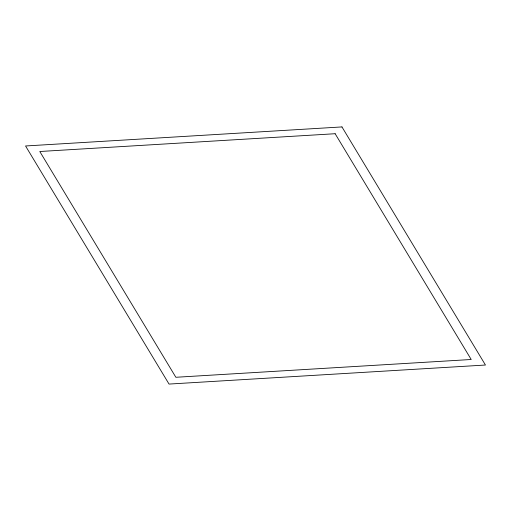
<?xml version="1.0" encoding="UTF-8"?>
<svg xmlns="http://www.w3.org/2000/svg" width="511" height="511" viewBox="0 0 511 511"><rect width="100%" height="100%" fill="white"/><g stroke="black" fill="none" stroke-linecap="round" stroke-linejoin="round"><path stroke-width="0.77" d="M341.955 126.926L25.55 145.974L169.045 384.074L485.45 365.026L341.955 126.926M335.139 133.722L39.794 151.505L175.861 377.278L471.206 359.495L335.139 133.722"/></g></svg>
